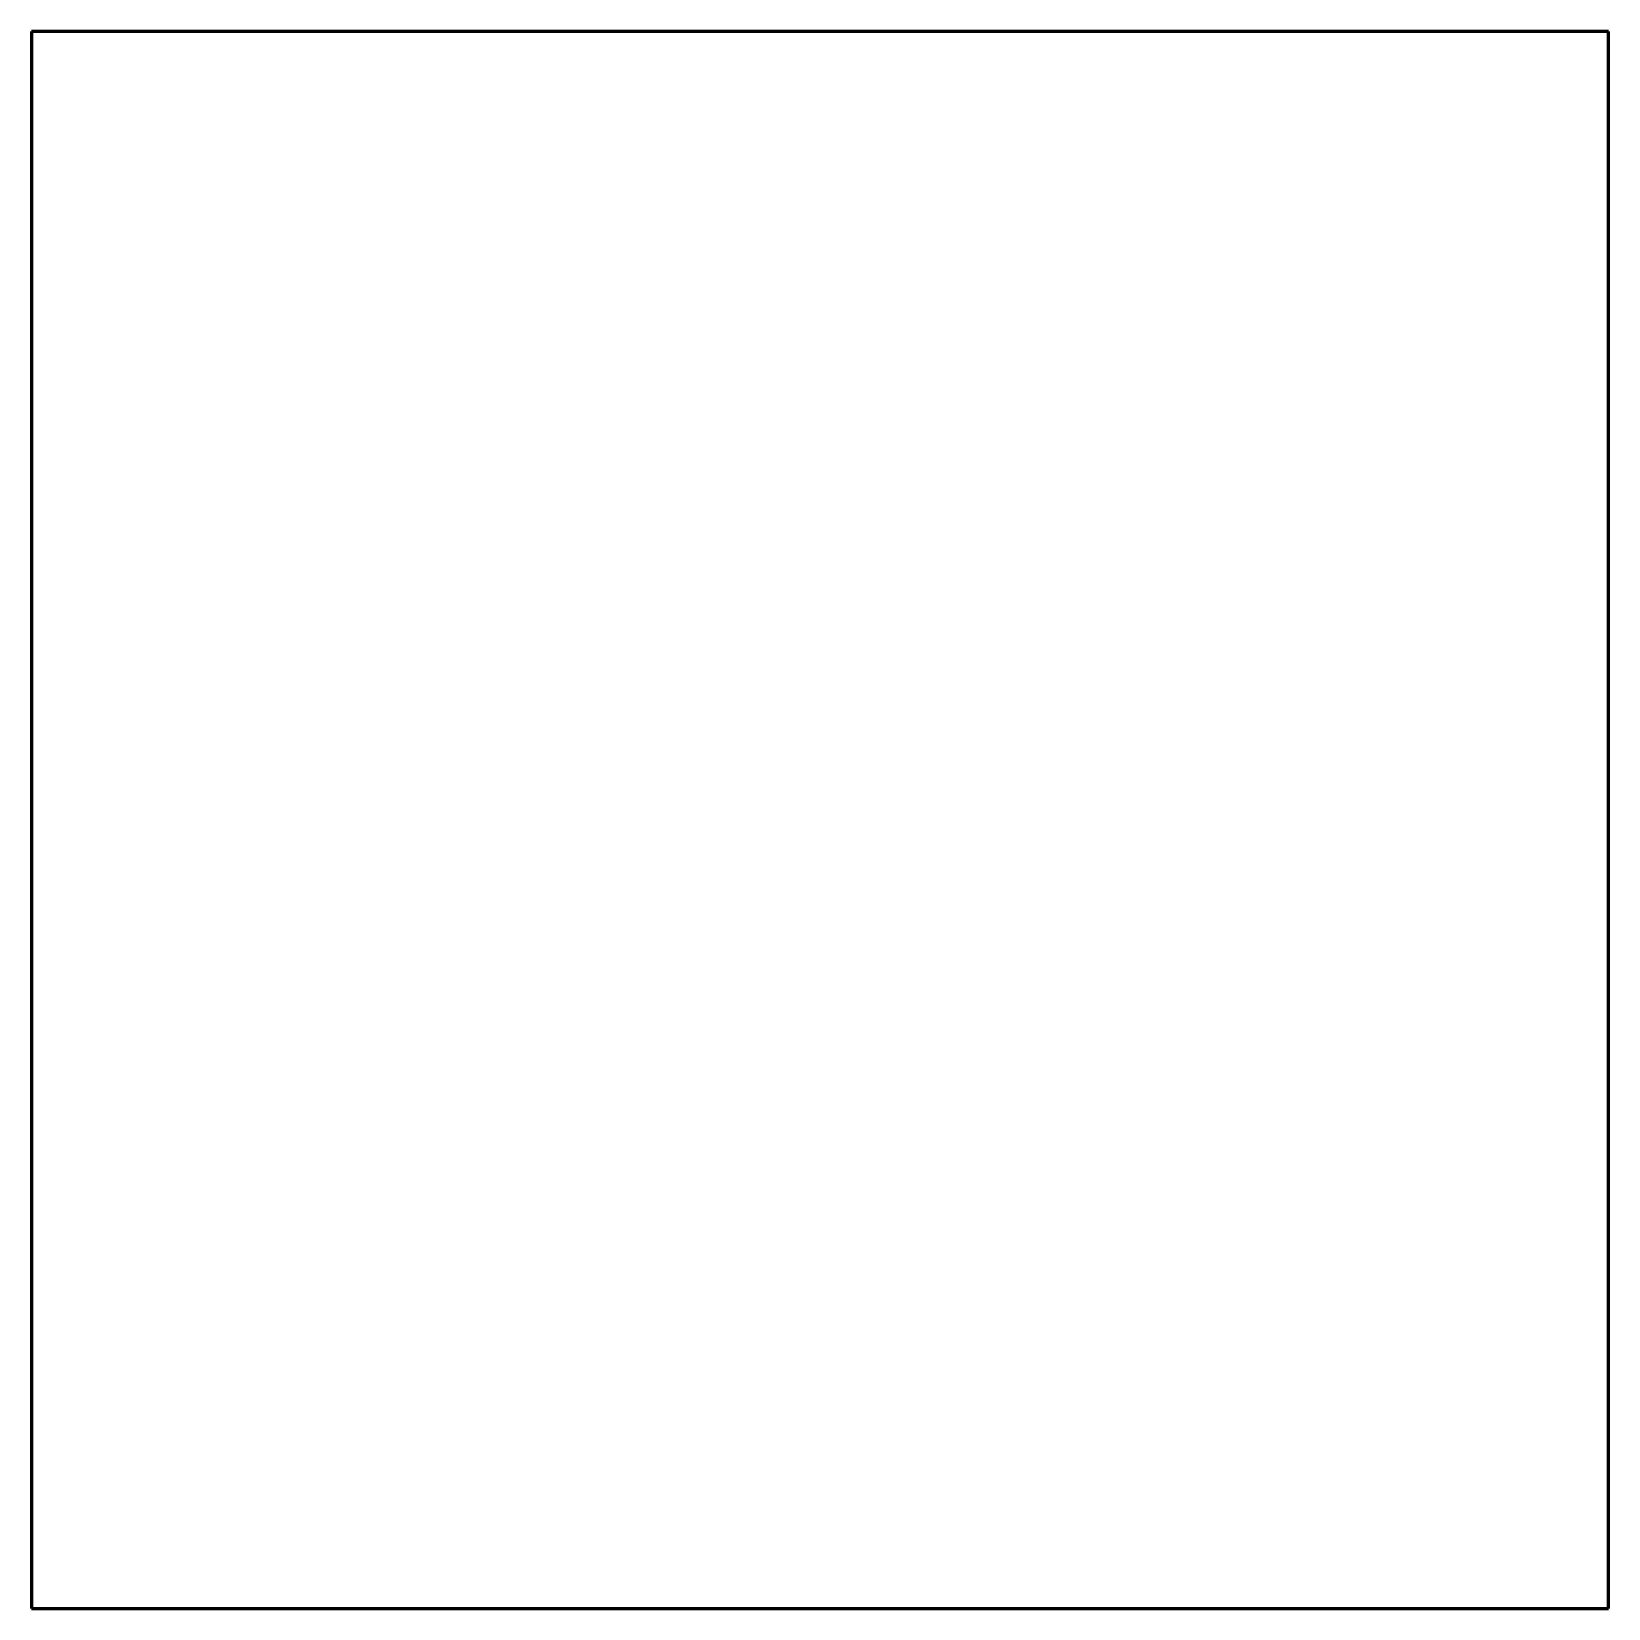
# Model space of a CAD drawing. Extents: x 0 to 297, y 0 to 292.
# Drawn here: x 124.342 to 126.342, y 78.973 to 80.973 of the extents above; entities that cross this region are included whole.
import ezdxf

# ---------------------------------------------------------------- set-up
doc = ezdxf.new("R2010")
doc.units = 0
doc.header["$MEASUREMENT"] = 0
doc.linetypes.add('K5LT_BASIC', pattern=[0])
doc.layers.add('Системный слой', color=7, linetype='Continuous')

# ---------------------------------------------------------------- blocks, each defined once
blk = doc.blocks.new('*U')
at = {"layer": 'Системный слой', "linetype": 'K5LT_BASIC', "lineweight": 60}
for p, q in [((126.342, 80.9731), (124.342, 80.9731)), ((124.342, 80.9731), (124.342, 78.9731)), ((126.342, 78.9731), (126.342, 80.9731)), ((124.342, 78.9731), (126.342, 78.9731))]:
    blk.add_line(p, q, dxfattribs=at)

msp = doc.modelspace()

# ---------------------------------------------------------------- block references
at = {"layer": 'Системный слой'}
msp.add_blockref('*U', (0, 0), dxfattribs=at)
msp.add_blockref('*U', (0, 0), dxfattribs=at)
msp.add_blockref('*U', (0, 0), dxfattribs=at)
msp.add_blockref('*U', (0, 0), dxfattribs=at)
msp.add_blockref('*U', (0, 0), dxfattribs=at)
msp.add_blockref('*U', (0, 0), dxfattribs=at)
msp.add_blockref('*U', (0, 0), dxfattribs=at)
msp.add_blockref('*U', (0, 0), dxfattribs=at)
msp.add_blockref('*U', (0, 0), dxfattribs=at)
msp.add_blockref('*U', (0, 0), dxfattribs=at)
msp.add_blockref('*U', (0, 0), dxfattribs=at)
msp.add_blockref('*U', (0, 0), dxfattribs=at)
msp.add_blockref('*U', (0, 0), dxfattribs=at)
msp.add_blockref('*U', (0, 0), dxfattribs=at)
msp.add_blockref('*U', (0, 0), dxfattribs=at)
msp.add_blockref('*U', (0, 0), dxfattribs=at)
msp.add_blockref('*U', (0, 0), dxfattribs=at)
msp.add_blockref('*U', (0, 0), dxfattribs=at)
msp.add_blockref('*U', (0, 0), dxfattribs=at)
msp.add_blockref('*U', (0, 0), dxfattribs=at)
msp.add_blockref('*U', (0, 0), dxfattribs=at)
msp.add_blockref('*U', (0, 0), dxfattribs=at)
msp.add_blockref('*U', (0, 0), dxfattribs=at)
msp.add_blockref('*U', (0, 0), dxfattribs=at)
msp.add_blockref('*U', (0, 0), dxfattribs=at)
msp.add_blockref('*U', (0, 0), dxfattribs=at)
msp.add_blockref('*U', (0, 0), dxfattribs=at)
msp.add_blockref('*U', (0, 0), dxfattribs=at)
msp.add_blockref('*U', (0, 0), dxfattribs=at)
msp.add_blockref('*U', (0, 0), dxfattribs=at)
msp.add_blockref('*U', (0, 0), dxfattribs=at)
msp.add_blockref('*U', (0, 0), dxfattribs=at)
msp.add_blockref('*U', (0, 0), dxfattribs=at)
msp.add_blockref('*U', (0, 0), dxfattribs=at)
msp.add_blockref('*U', (0, 0), dxfattribs=at)
msp.add_blockref('*U', (0, 0), dxfattribs=at)
msp.add_blockref('*U', (0, 0), dxfattribs=at)
msp.add_blockref('*U', (0, 0), dxfattribs=at)
msp.add_blockref('*U', (0, 0), dxfattribs=at)
msp.add_blockref('*U', (0, 0), dxfattribs=at)
msp.add_blockref('*U', (0, 0), dxfattribs=at)
msp.add_blockref('*U', (0, 0), dxfattribs=at)
msp.add_blockref('*U', (0, 0), dxfattribs=at)
msp.add_blockref('*U', (0, 0), dxfattribs=at)
msp.add_blockref('*U', (0, 0), dxfattribs=at)
msp.add_blockref('*U', (0, 0), dxfattribs=at)
msp.add_blockref('*U', (0, 0), dxfattribs=at)
msp.add_blockref('*U', (0, 0), dxfattribs=at)
msp.add_blockref('*U', (0, 0), dxfattribs=at)
msp.add_blockref('*U', (0, 0), dxfattribs=at)
msp.add_blockref('*U', (0, 0), dxfattribs=at)
msp.add_blockref('*U', (0, 0), dxfattribs=at)
msp.add_blockref('*U', (0, 0), dxfattribs=at)
msp.add_blockref('*U', (0, 0), dxfattribs=at)
msp.add_blockref('*U', (0, 0), dxfattribs=at)
msp.add_blockref('*U', (0, 0), dxfattribs=at)
msp.add_blockref('*U', (0, 0), dxfattribs=at)
msp.add_blockref('*U', (0, 0), dxfattribs=at)
msp.add_blockref('*U', (0, 0), dxfattribs=at)
msp.add_blockref('*U', (0, 0), dxfattribs=at)
msp.add_blockref('*U', (0, 0), dxfattribs=at)
msp.add_blockref('*U', (0, 0), dxfattribs=at)
msp.add_blockref('*U', (0, 0), dxfattribs=at)
msp.add_blockref('*U', (0, 0), dxfattribs=at)
msp.add_blockref('*U', (0, 0), dxfattribs=at)
msp.add_blockref('*U', (0, 0), dxfattribs=at)
msp.add_blockref('*U', (0, 0), dxfattribs=at)
msp.add_blockref('*U', (0, 0), dxfattribs=at)
msp.add_blockref('*U', (0, 0), dxfattribs=at)
msp.add_blockref('*U', (0, 0), dxfattribs=at)
msp.add_blockref('*U', (0, 0), dxfattribs=at)
msp.add_blockref('*U', (0, 0), dxfattribs=at)
msp.add_blockref('*U', (0, 0), dxfattribs=at)
msp.add_blockref('*U', (0, 0), dxfattribs=at)
msp.add_blockref('*U', (0, 0), dxfattribs=at)
msp.add_blockref('*U', (0, 0), dxfattribs=at)
msp.add_blockref('*U', (0, 0), dxfattribs=at)
msp.add_blockref('*U', (0, 0), dxfattribs=at)
msp.add_blockref('*U', (0, 0), dxfattribs=at)
msp.add_blockref('*U', (0, 0), dxfattribs=at)
msp.add_blockref('*U', (0, 0), dxfattribs=at)
msp.add_blockref('*U', (0, 0), dxfattribs=at)
msp.add_blockref('*U', (0, 0), dxfattribs=at)
msp.add_blockref('*U', (0, 0), dxfattribs=at)
msp.add_blockref('*U', (0, 0), dxfattribs=at)
msp.add_blockref('*U', (0, 0), dxfattribs=at)
msp.add_blockref('*U', (0, 0), dxfattribs=at)
msp.add_blockref('*U', (0, 0), dxfattribs=at)
msp.add_blockref('*U', (0, 0), dxfattribs=at)
msp.add_blockref('*U', (0, 0), dxfattribs=at)
msp.add_blockref('*U', (0, 0), dxfattribs=at)
msp.add_blockref('*U', (0, 0), dxfattribs=at)
msp.add_blockref('*U', (0, 0), dxfattribs=at)
msp.add_blockref('*U', (0, 0), dxfattribs=at)
msp.add_blockref('*U', (0, 0), dxfattribs=at)
msp.add_blockref('*U', (0, 0), dxfattribs=at)
msp.add_blockref('*U', (0, 0), dxfattribs=at)
msp.add_blockref('*U', (0, 0), dxfattribs=at)
msp.add_blockref('*U', (0, 0), dxfattribs=at)
msp.add_blockref('*U', (0, 0), dxfattribs=at)
msp.add_blockref('*U', (0, 0), dxfattribs=at)
msp.add_blockref('*U', (0, 0), dxfattribs=at)
msp.add_blockref('*U', (0, 0), dxfattribs=at)
msp.add_blockref('*U', (0, 0), dxfattribs=at)
msp.add_blockref('*U', (0, 0), dxfattribs=at)
msp.add_blockref('*U', (0, 0), dxfattribs=at)
msp.add_blockref('*U', (0, 0), dxfattribs=at)
msp.add_blockref('*U', (0, 0), dxfattribs=at)
msp.add_blockref('*U', (0, 0), dxfattribs=at)
msp.add_blockref('*U', (0, 0), dxfattribs=at)
msp.add_blockref('*U', (0, 0), dxfattribs=at)
msp.add_blockref('*U', (0, 0), dxfattribs=at)
msp.add_blockref('*U', (0, 0), dxfattribs=at)
msp.add_blockref('*U', (0, 0), dxfattribs=at)
msp.add_blockref('*U', (0, 0), dxfattribs=at)
msp.add_blockref('*U', (0, 0), dxfattribs=at)
msp.add_blockref('*U', (0, 0), dxfattribs=at)
msp.add_blockref('*U', (0, 0), dxfattribs=at)
msp.add_blockref('*U', (0, 0), dxfattribs=at)
msp.add_blockref('*U', (0, 0), dxfattribs=at)
msp.add_blockref('*U', (0, 0), dxfattribs=at)
msp.add_blockref('*U', (0, 0), dxfattribs=at)
msp.add_blockref('*U', (0, 0), dxfattribs=at)
msp.add_blockref('*U', (0, 0), dxfattribs=at)
msp.add_blockref('*U', (0, 0), dxfattribs=at)
msp.add_blockref('*U', (0, 0), dxfattribs=at)
msp.add_blockref('*U', (0, 0), dxfattribs=at)
msp.add_blockref('*U', (0, 0), dxfattribs=at)
msp.add_blockref('*U', (0, 0), dxfattribs=at)
msp.add_blockref('*U', (0, 0), dxfattribs=at)
msp.add_blockref('*U', (0, 0), dxfattribs=at)
msp.add_blockref('*U', (0, 0), dxfattribs=at)
msp.add_blockref('*U', (0, 0), dxfattribs=at)
msp.add_blockref('*U', (0, 0), dxfattribs=at)
msp.add_blockref('*U', (0, 0), dxfattribs=at)
msp.add_blockref('*U', (0, 0), dxfattribs=at)
msp.add_blockref('*U', (0, 0), dxfattribs=at)
msp.add_blockref('*U', (0, 0), dxfattribs=at)
msp.add_blockref('*U', (0, 0), dxfattribs=at)
msp.add_blockref('*U', (0, 0), dxfattribs=at)
msp.add_blockref('*U', (0, 0), dxfattribs=at)
msp.add_blockref('*U', (0, 0), dxfattribs=at)
msp.add_blockref('*U', (0, 0), dxfattribs=at)
msp.add_blockref('*U', (0, 0), dxfattribs=at)
msp.add_blockref('*U', (0, 0), dxfattribs=at)
msp.add_blockref('*U', (0, 0), dxfattribs=at)
msp.add_blockref('*U', (0, 0), dxfattribs=at)
msp.add_blockref('*U', (0, 0), dxfattribs=at)
msp.add_blockref('*U', (0, 0), dxfattribs=at)
msp.add_blockref('*U', (0, 0), dxfattribs=at)
msp.add_blockref('*U', (0, 0), dxfattribs=at)
msp.add_blockref('*U', (0, 0), dxfattribs=at)
msp.add_blockref('*U', (0, 0), dxfattribs=at)
msp.add_blockref('*U', (0, 0), dxfattribs=at)
msp.add_blockref('*U', (0, 0), dxfattribs=at)
msp.add_blockref('*U', (0, 0), dxfattribs=at)
msp.add_blockref('*U', (0, 0), dxfattribs=at)
msp.add_blockref('*U', (0, 0), dxfattribs=at)
msp.add_blockref('*U', (0, 0), dxfattribs=at)
msp.add_blockref('*U', (0, 0), dxfattribs=at)
msp.add_blockref('*U', (0, 0), dxfattribs=at)
msp.add_blockref('*U', (0, 0), dxfattribs=at)
msp.add_blockref('*U', (0, 0), dxfattribs=at)
msp.add_blockref('*U', (0, 0), dxfattribs=at)
msp.add_blockref('*U', (0, 0), dxfattribs=at)
msp.add_blockref('*U', (0, 0), dxfattribs=at)
msp.add_blockref('*U', (0, 0), dxfattribs=at)
msp.add_blockref('*U', (0, 0), dxfattribs=at)
msp.add_blockref('*U', (0, 0), dxfattribs=at)
msp.add_blockref('*U', (0, 0), dxfattribs=at)
msp.add_blockref('*U', (0, 0), dxfattribs=at)
msp.add_blockref('*U', (0, 0), dxfattribs=at)
msp.add_blockref('*U', (0, 0), dxfattribs=at)
msp.add_blockref('*U', (0, 0), dxfattribs=at)
msp.add_blockref('*U', (0, 0), dxfattribs=at)
msp.add_blockref('*U', (0, 0), dxfattribs=at)
msp.add_blockref('*U', (0, 0), dxfattribs=at)
msp.add_blockref('*U', (0, 0), dxfattribs=at)
msp.add_blockref('*U', (0, 0), dxfattribs=at)
msp.add_blockref('*U', (0, 0), dxfattribs=at)
msp.add_blockref('*U', (0, 0), dxfattribs=at)
msp.add_blockref('*U', (0, 0), dxfattribs=at)
msp.add_blockref('*U', (0, 0), dxfattribs=at)
msp.add_blockref('*U', (0, 0), dxfattribs=at)
msp.add_blockref('*U', (0, 0), dxfattribs=at)
msp.add_blockref('*U', (0, 0), dxfattribs=at)
msp.add_blockref('*U', (0, 0), dxfattribs=at)
msp.add_blockref('*U', (0, 0), dxfattribs=at)
msp.add_blockref('*U', (0, 0), dxfattribs=at)
msp.add_blockref('*U', (0, 0), dxfattribs=at)
msp.add_blockref('*U', (0, 0), dxfattribs=at)
msp.add_blockref('*U', (0, 0), dxfattribs=at)
msp.add_blockref('*U', (0, 0), dxfattribs=at)
msp.add_blockref('*U', (0, 0), dxfattribs=at)
msp.add_blockref('*U', (0, 0), dxfattribs=at)
msp.add_blockref('*U', (0, 0), dxfattribs=at)
msp.add_blockref('*U', (0, 0), dxfattribs=at)
msp.add_blockref('*U', (0, 0), dxfattribs=at)
msp.add_blockref('*U', (0, 0), dxfattribs=at)
msp.add_blockref('*U', (0, 0), dxfattribs=at)
msp.add_blockref('*U', (0, 0), dxfattribs=at)
msp.add_blockref('*U', (0, 0), dxfattribs=at)
msp.add_blockref('*U', (0, 0), dxfattribs=at)
msp.add_blockref('*U', (0, 0), dxfattribs=at)
msp.add_blockref('*U', (0, 0), dxfattribs=at)
msp.add_blockref('*U', (0, 0), dxfattribs=at)
msp.add_blockref('*U', (0, 0), dxfattribs=at)
msp.add_blockref('*U', (0, 0), dxfattribs=at)
msp.add_blockref('*U', (0, 0), dxfattribs=at)
msp.add_blockref('*U', (0, 0), dxfattribs=at)
msp.add_blockref('*U', (0, 0), dxfattribs=at)
msp.add_blockref('*U', (0, 0), dxfattribs=at)
msp.add_blockref('*U', (0, 0), dxfattribs=at)
msp.add_blockref('*U', (0, 0), dxfattribs=at)
msp.add_blockref('*U', (0, 0), dxfattribs=at)
msp.add_blockref('*U', (0, 0), dxfattribs=at)
msp.add_blockref('*U', (0, 0), dxfattribs=at)
msp.add_blockref('*U', (0, 0), dxfattribs=at)
msp.add_blockref('*U', (0, 0), dxfattribs=at)
msp.add_blockref('*U', (0, 0), dxfattribs=at)
msp.add_blockref('*U', (0, 0), dxfattribs=at)
msp.add_blockref('*U', (0, 0), dxfattribs=at)
msp.add_blockref('*U', (0, 0), dxfattribs=at)
msp.add_blockref('*U', (0, 0), dxfattribs=at)
msp.add_blockref('*U', (0, 0), dxfattribs=at)
msp.add_blockref('*U', (0, 0), dxfattribs=at)
msp.add_blockref('*U', (0, 0), dxfattribs=at)
msp.add_blockref('*U', (0, 0), dxfattribs=at)
msp.add_blockref('*U', (0, 0), dxfattribs=at)
msp.add_blockref('*U', (0, 0), dxfattribs=at)
msp.add_blockref('*U', (0, 0), dxfattribs=at)
msp.add_blockref('*U', (0, 0), dxfattribs=at)
msp.add_blockref('*U', (0, 0), dxfattribs=at)
msp.add_blockref('*U', (0, 0), dxfattribs=at)
msp.add_blockref('*U', (0, 0), dxfattribs=at)
msp.add_blockref('*U', (0, 0), dxfattribs=at)
msp.add_blockref('*U', (0, 0), dxfattribs=at)
msp.add_blockref('*U', (0, 0), dxfattribs=at)
msp.add_blockref('*U', (0, 0), dxfattribs=at)
msp.add_blockref('*U', (0, 0), dxfattribs=at)
msp.add_blockref('*U', (0, 0), dxfattribs=at)
msp.add_blockref('*U', (0, 0), dxfattribs=at)
msp.add_blockref('*U', (0, 0), dxfattribs=at)
msp.add_blockref('*U', (0, 0), dxfattribs=at)
msp.add_blockref('*U', (0, 0), dxfattribs=at)
msp.add_blockref('*U', (0, 0), dxfattribs=at)
msp.add_blockref('*U', (0, 0), dxfattribs=at)
msp.add_blockref('*U', (0, 0), dxfattribs=at)
msp.add_blockref('*U', (0, 0), dxfattribs=at)
msp.add_blockref('*U', (0, 0), dxfattribs=at)
msp.add_blockref('*U', (0, 0), dxfattribs=at)
msp.add_blockref('*U', (0, 0), dxfattribs=at)
msp.add_blockref('*U', (0, 0), dxfattribs=at)
msp.add_blockref('*U', (0, 0), dxfattribs=at)
msp.add_blockref('*U', (0, 0), dxfattribs=at)
msp.add_blockref('*U', (0, 0), dxfattribs=at)
msp.add_blockref('*U', (0, 0), dxfattribs=at)
msp.add_blockref('*U', (0, 0), dxfattribs=at)
msp.add_blockref('*U', (0, 0), dxfattribs=at)
msp.add_blockref('*U', (0, 0), dxfattribs=at)
msp.add_blockref('*U', (0, 0), dxfattribs=at)
msp.add_blockref('*U', (0, 0), dxfattribs=at)
msp.add_blockref('*U', (0, 0), dxfattribs=at)
msp.add_blockref('*U', (0, 0), dxfattribs=at)
msp.add_blockref('*U', (0, 0), dxfattribs=at)
msp.add_blockref('*U', (0, 0), dxfattribs=at)
msp.add_blockref('*U', (0, 0), dxfattribs=at)
msp.add_blockref('*U', (0, 0), dxfattribs=at)
msp.add_blockref('*U', (0, 0), dxfattribs=at)
msp.add_blockref('*U', (0, 0), dxfattribs=at)
msp.add_blockref('*U', (0, 0), dxfattribs=at)
msp.add_blockref('*U', (0, 0), dxfattribs=at)
msp.add_blockref('*U', (0, 0), dxfattribs=at)
msp.add_blockref('*U', (0, 0), dxfattribs=at)
msp.add_blockref('*U', (0, 0), dxfattribs=at)
msp.add_blockref('*U', (0, 0), dxfattribs=at)
msp.add_blockref('*U', (0, 0), dxfattribs=at)
msp.add_blockref('*U', (0, 0), dxfattribs=at)
msp.add_blockref('*U', (0, 0), dxfattribs=at)
msp.add_blockref('*U', (0, 0), dxfattribs=at)
msp.add_blockref('*U', (0, 0), dxfattribs=at)
msp.add_blockref('*U', (0, 0), dxfattribs=at)
msp.add_blockref('*U', (0, 0), dxfattribs=at)
msp.add_blockref('*U', (0, 0), dxfattribs=at)
msp.add_blockref('*U', (0, 0), dxfattribs=at)
msp.add_blockref('*U', (0, 0), dxfattribs=at)
msp.add_blockref('*U', (0, 0), dxfattribs=at)
msp.add_blockref('*U', (0, 0), dxfattribs=at)
msp.add_blockref('*U', (0, 0), dxfattribs=at)
msp.add_blockref('*U', (0, 0), dxfattribs=at)
msp.add_blockref('*U', (0, 0), dxfattribs=at)
msp.add_blockref('*U', (0, 0), dxfattribs=at)
msp.add_blockref('*U', (0, 0), dxfattribs=at)
msp.add_blockref('*U', (0, 0), dxfattribs=at)
msp.add_blockref('*U', (0, 0), dxfattribs=at)
msp.add_blockref('*U', (0, 0), dxfattribs=at)
msp.add_blockref('*U', (0, 0), dxfattribs=at)
msp.add_blockref('*U', (0, 0), dxfattribs=at)
msp.add_blockref('*U', (0, 0), dxfattribs=at)
msp.add_blockref('*U', (0, 0), dxfattribs=at)
msp.add_blockref('*U', (0, 0), dxfattribs=at)
msp.add_blockref('*U', (0, 0), dxfattribs=at)
msp.add_blockref('*U', (0, 0), dxfattribs=at)
msp.add_blockref('*U', (0, 0), dxfattribs=at)
msp.add_blockref('*U', (0, 0), dxfattribs=at)
msp.add_blockref('*U', (0, 0), dxfattribs=at)
msp.add_blockref('*U', (0, 0), dxfattribs=at)
msp.add_blockref('*U', (0, 0), dxfattribs=at)
msp.add_blockref('*U', (0, 0), dxfattribs=at)
msp.add_blockref('*U', (0, 0), dxfattribs=at)
msp.add_blockref('*U', (0, 0), dxfattribs=at)
msp.add_blockref('*U', (0, 0), dxfattribs=at)
msp.add_blockref('*U', (0, 0), dxfattribs=at)
msp.add_blockref('*U', (0, 0), dxfattribs=at)
msp.add_blockref('*U', (0, 0), dxfattribs=at)
msp.add_blockref('*U', (0, 0), dxfattribs=at)
msp.add_blockref('*U', (0, 0), dxfattribs=at)
msp.add_blockref('*U', (0, 0), dxfattribs=at)
msp.add_blockref('*U', (0, 0), dxfattribs=at)
msp.add_blockref('*U', (0, 0), dxfattribs=at)
msp.add_blockref('*U', (0, 0), dxfattribs=at)
msp.add_blockref('*U', (0, 0), dxfattribs=at)
msp.add_blockref('*U', (0, 0), dxfattribs=at)
msp.add_blockref('*U', (0, 0), dxfattribs=at)
msp.add_blockref('*U', (0, 0), dxfattribs=at)
msp.add_blockref('*U', (0, 0), dxfattribs=at)
msp.add_blockref('*U', (0, 0), dxfattribs=at)
msp.add_blockref('*U', (0, 0), dxfattribs=at)
msp.add_blockref('*U', (0, 0), dxfattribs=at)
msp.add_blockref('*U', (0, 0), dxfattribs=at)
msp.add_blockref('*U', (0, 0), dxfattribs=at)
msp.add_blockref('*U', (0, 0), dxfattribs=at)
msp.add_blockref('*U', (0, 0), dxfattribs=at)
msp.add_blockref('*U', (0, 0), dxfattribs=at)
msp.add_blockref('*U', (0, 0), dxfattribs=at)
msp.add_blockref('*U', (0, 0), dxfattribs=at)
msp.add_blockref('*U', (0, 0), dxfattribs=at)
msp.add_blockref('*U', (0, 0), dxfattribs=at)
msp.add_blockref('*U', (0, 0), dxfattribs=at)
msp.add_blockref('*U', (0, 0), dxfattribs=at)
msp.add_blockref('*U', (0, 0), dxfattribs=at)
msp.add_blockref('*U', (0, 0), dxfattribs=at)
msp.add_blockref('*U', (0, 0), dxfattribs=at)
msp.add_blockref('*U', (0, 0), dxfattribs=at)
msp.add_blockref('*U', (0, 0), dxfattribs=at)
msp.add_blockref('*U', (0, 0), dxfattribs=at)
msp.add_blockref('*U', (0, 0), dxfattribs=at)
msp.add_blockref('*U', (0, 0), dxfattribs=at)
msp.add_blockref('*U', (0, 0), dxfattribs=at)
msp.add_blockref('*U', (0, 0), dxfattribs=at)
msp.add_blockref('*U', (0, 0), dxfattribs=at)
msp.add_blockref('*U', (0, 0), dxfattribs=at)
msp.add_blockref('*U', (0, 0), dxfattribs=at)
msp.add_blockref('*U', (0, 0), dxfattribs=at)
msp.add_blockref('*U', (0, 0), dxfattribs=at)
msp.add_blockref('*U', (0, 0), dxfattribs=at)
msp.add_blockref('*U', (0, 0), dxfattribs=at)
msp.add_blockref('*U', (0, 0), dxfattribs=at)
msp.add_blockref('*U', (0, 0), dxfattribs=at)
msp.add_blockref('*U', (0, 0), dxfattribs=at)
msp.add_blockref('*U', (0, 0), dxfattribs=at)
msp.add_blockref('*U', (0, 0), dxfattribs=at)
msp.add_blockref('*U', (0, 0), dxfattribs=at)
msp.add_blockref('*U', (0, 0), dxfattribs=at)

doc.saveas('drawing.dxf')
